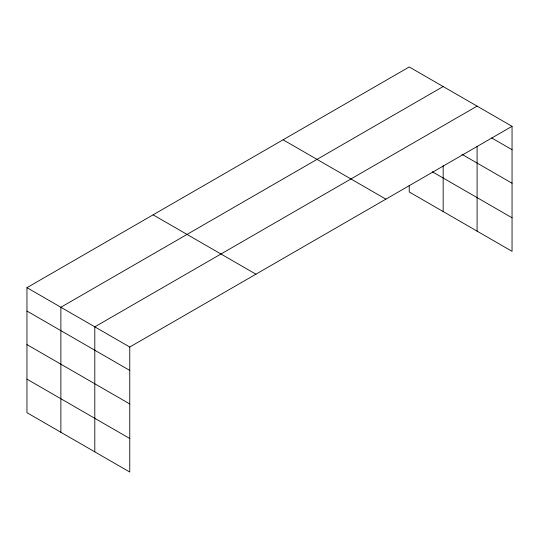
<?xml version="1.0" encoding="UTF-8"?>
<svg xmlns="http://www.w3.org/2000/svg" width="539" height="539" viewBox="0 0 539 539"><rect width="100%" height="100%" fill="white"/><g stroke="black" fill="none" stroke-linecap="round" stroke-linejoin="round"><path stroke-width="0.81" d="M477.096 146.298L477.096 231.15M26.95 287.671L129.758 347.028L129.758 472.043L26.95 412.685L26.95 287.671L409.242 66.957L512.05 126.315L512.05 251.329L409.242 191.972L409.242 185.268M443.166 86.543L60.88 307.257L60.88 432.271M477.096 106.136L94.803 326.843L94.803 451.864M129.758 347.028L512.05 126.315M491.662 137.937L512.05 149.707M461.936 154.309L512.05 183.247M432.339 171.773L512.05 217.796M283.083 139.79L385.897 199.147M153.103 214.832L255.917 274.189M26.95 311.064L129.758 370.421M26.95 344.603L129.758 403.954M26.95 379.153L129.758 438.51M443.166 165.689L443.166 211.557"/></g></svg>
